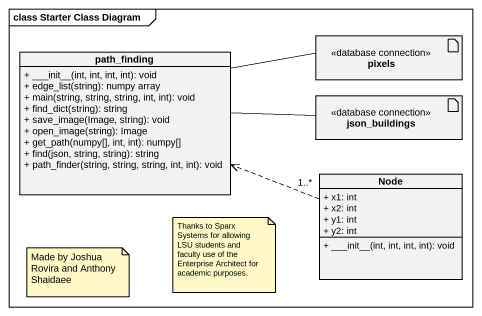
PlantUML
@startuml
mainframe class Starter Class Diagram
allowmixing
hide circle
hide empty members
skinparam classAttributeIconSize 0
artifact pixels <<database connection>>
class path_finding {
  + ~___init~__(int, int, int, int): void
  + edge_list(string): numpy array
  + main(string, string, string, int, int): void
  + find_dict(string): string
  + save_image(Image, string): void
  + open_image(string): Image
  + get_path(numpy[], int, int): numpy[]
  + find(json, string, string): string
  + path_finder(string, string, string, int, int): void
}
artifact json_buildings <<database connection>>
class "Node" as Node_ {
  + x1: int
  + x2: int
  + y1: int
  + y2: int
  + ~___init~__(int, int, int, int): void
}
pixels -left- path_finding
json_buildings -left- path_finding
Node_ "1..*" .left.> path_finding
note as N1
  Thanks to Sparx Systems for allowing LSU students and faculty use of the Enterprise Architect for academic purposes.
end note
note as N2
  Made by Joshua Rovira and Anthony Shaidaee
end note
@enduml
